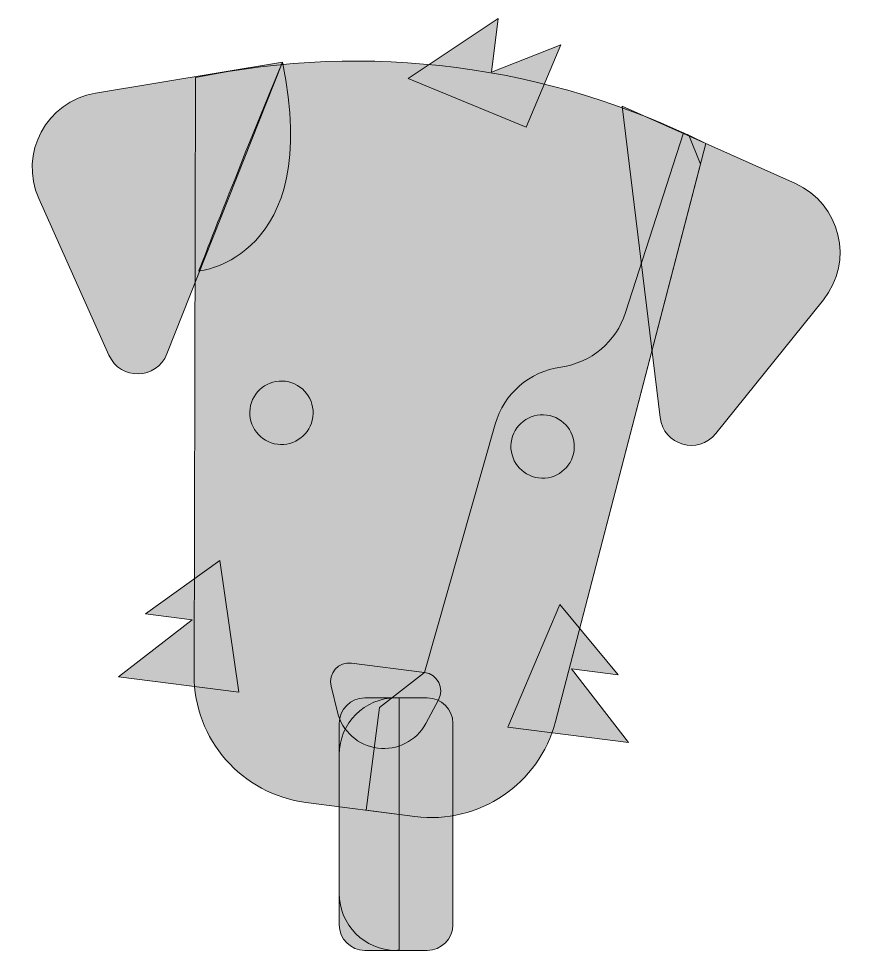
# Model space of a CAD drawing. Header units: inches. Extents: x 1.87 to 3.11, y -3.19 to -1.81.
import ezdxf

# ---------------------------------------------------------------- set-up
doc = ezdxf.new("R2010")
doc.units = ezdxf.units.IN
doc.header["$MEASUREMENT"] = 0
doc.layers.add('Layer 1', color=7, linetype='Continuous')

# ---------------------------------------------------------------- blocks, each defined once
blk = doc.blocks.new('block 2')
at = {"layer": 'Layer 1'}
h = blk.add_hatch(color=7, dxfattribs=at)
h.dxf.hatch_style = 2
edge = h.paths.add_edge_path()
edge.add_spline(control_points=[(2.4758, -3.1926), (2.4758, -3.1926), (2.383, -3.1926), (2.383, -3.1926), (2.362, -3.1926), (2.3449, -3.1756), (2.3449, -3.1545), (2.3449, -3.1545), (2.3449, -2.8556), (2.3449, -2.8556), (2.3449, -2.8346), (2.362, -2.8175), (2.383, -2.8175), (2.383, -2.8175), (2.4758, -2.8175), (2.4758, -2.8175), (2.4968, -2.8175), (2.5139, -2.8346), (2.5139, -2.8556), (2.5139, -2.8556), (2.5139, -3.1545), (2.5139, -3.1545), (2.5139, -3.1756), (2.4968, -3.1926), (2.4758, -3.1926)], knot_values=[0, 0, 0, 0, 1, 1, 1, 2, 2, 2, 3, 3, 3, 4, 4, 4, 5, 5, 5, 6, 6, 6, 7, 7, 7, 8, 8, 8, 8], degree=3, periodic=1)
h = blk.add_hatch(color=7, dxfattribs=at)
h.dxf.hatch_style = 2
edge = h.paths.add_edge_path()
edge.add_spline(control_points=[(2.434, -2.8177), (2.4324, -2.8177), (2.4309, -2.8175), (2.4294, -2.8175), (2.3828, -2.8175), (2.3449, -2.8553), (2.3449, -2.902), (2.3449, -2.902), (2.3449, -3.1081), (2.3449, -3.1081), (2.3449, -3.1548), (2.3828, -3.1926), (2.4294, -3.1926), (2.4309, -3.1926), (2.4324, -3.1925), (2.434, -3.1924), (2.434, -3.1924), (2.434, -2.8177), (2.434, -2.8177)], knot_values=[0, 0, 0, 0, 1, 1, 1, 2, 2, 2, 3, 3, 3, 4, 4, 4, 5, 5, 5, 6, 6, 6, 6], degree=3, periodic=1)
at = {"layer": 'Layer 1', "lineweight": 0}
for points, knots in [([(2.4758, -3.1926), (2.4758, -3.1926), (2.383, -3.1926), (2.383, -3.1926), (2.362, -3.1926), (2.3449, -3.1756), (2.3449, -3.1545), (2.3449, -3.1545), (2.3449, -2.8556), (2.3449, -2.8556), (2.3449, -2.8346), (2.362, -2.8175), (2.383, -2.8175), (2.383, -2.8175), (2.4758, -2.8175), (2.4758, -2.8175), (2.4968, -2.8175), (2.5139, -2.8346), (2.5139, -2.8556), (2.5139, -2.8556), (2.5139, -3.1545), (2.5139, -3.1545), (2.5139, -3.1756), (2.4968, -3.1926), (2.4758, -3.1926)], [0, 0, 0, 0, 1, 1, 1, 2, 2, 2, 3, 3, 3, 4, 4, 4, 5, 5, 5, 6, 6, 6, 7, 7, 7, 8, 8, 8, 8]), ([(2.434, -2.8177), (2.4324, -2.8177), (2.4309, -2.8175), (2.4294, -2.8175), (2.3828, -2.8175), (2.3449, -2.8553), (2.3449, -2.902), (2.3449, -2.902), (2.3449, -3.1081), (2.3449, -3.1081), (2.3449, -3.1548), (2.3828, -3.1926), (2.4294, -3.1926), (2.4309, -3.1926), (2.4324, -3.1925), (2.434, -3.1924), (2.434, -3.1924), (2.434, -2.8177), (2.434, -2.8177)], [0, 0, 0, 0, 1, 1, 1, 2, 2, 2, 3, 3, 3, 4, 4, 4, 5, 5, 5, 6, 6, 6, 6])]:
    blk.add_open_spline(points, degree=3, knots=knots, dxfattribs=at)
blk = doc.blocks.new('block 5')
at = {"layer": 'Layer 1'}
h = blk.add_hatch(color=1, dxfattribs=at)
h.dxf.hatch_style = 2
edge = h.paths.add_edge_path()
edge.add_spline(control_points=[(2.4574, -2.9938), (2.4574, -2.9938), (2.2955, -2.9729), (2.2955, -2.9729), (2.2003, -2.9606), (2.129, -2.8794), (2.1292, -2.7834), (2.1292, -2.7834), (2.1312, -1.8961), (2.1312, -1.8961), (2.1312, -1.8961), (2.1312, -1.8961), (2.1312, -1.8961), (2.3878, -1.8426), (2.655, -1.8771), (2.8896, -1.994), (2.8896, -1.994), (2.8896, -1.994), (2.8896, -1.994), (2.8896, -1.994), (2.6664, -2.8527), (2.6664, -2.8527), (2.6422, -2.9456), (2.5527, -3.0061), (2.4574, -2.9938)], knot_values=[0, 0, 0, 0, 1, 1, 1, 2, 2, 2, 3, 3, 3, 4, 4, 4, 5, 5, 5, 6, 6, 6, 7, 7, 7, 8, 8, 8, 8], degree=3, periodic=1)
h = blk.add_hatch(color=7, dxfattribs=at)
h.dxf.hatch_style = 2
edge = h.paths.add_edge_path()
edge.add_spline(control_points=[(2.2607, -1.8733), (2.2607, -1.8733), (1.9826, -1.9194), (1.9826, -1.9194), (1.91, -1.9314), (1.8685, -2.0088), (1.8985, -2.0759), (1.8985, -2.0759), (2.0027, -2.3085), (2.0027, -2.3085), (2.0196, -2.3463), (2.0737, -2.3452), (2.0889, -2.3066), (2.0889, -2.3066), (2.2607, -1.8733), (2.2607, -1.8733)], knot_values=[0, 0, 0, 0, 1, 1, 1, 2, 2, 2, 3, 3, 3, 4, 4, 4, 5, 5, 5, 5], degree=3, periodic=1)
h = blk.add_hatch(color=7, dxfattribs=at)
h.dxf.hatch_style = 2
edge = h.paths.add_edge_path()
edge.add_spline(control_points=[(2.7656, -1.9384), (2.7656, -1.9384), (3.0229, -2.0536), (3.0229, -2.0536), (3.09, -2.0836), (3.1106, -2.169), (3.0645, -2.2263), (3.0645, -2.2263), (2.9047, -2.4249), (2.9047, -2.4249), (2.8788, -2.4572), (2.8268, -2.4423), (2.8218, -2.4012), (2.8218, -2.4012), (2.7656, -1.9384), (2.7656, -1.9384)], knot_values=[0, 0, 0, 0, 1, 1, 1, 2, 2, 2, 3, 3, 3, 4, 4, 4, 5, 5, 5, 5], degree=3, periodic=1)
h = blk.add_hatch(color=7, dxfattribs=at)
h.dxf.hatch_style = 2
edge = h.paths.add_edge_path()
edge.add_spline(control_points=[(2.8644, -1.9818), (2.8618, -1.9806), (2.8591, -1.9794), (2.8565, -1.9782), (2.8565, -1.9782), (2.7705, -2.2453), (2.7705, -2.2453), (2.7566, -2.2885), (2.7192, -2.3199), (2.6743, -2.3262), (2.6279, -2.3326), (2.5897, -2.3658), (2.5768, -2.4108), (2.5768, -2.4108), (2.4716, -2.7798), (2.4716, -2.7798), (2.4716, -2.7798), (2.4048, -2.8319), (2.4048, -2.8319), (2.4048, -2.8319), (2.3851, -2.9845), (2.3851, -2.9845), (2.3851, -2.9845), (2.4574, -2.9938), (2.4574, -2.9938), (2.5527, -3.0061), (2.6422, -2.9456), (2.6664, -2.8527), (2.6664, -2.8527), (2.8817, -2.0246), (2.8817, -2.0246), (2.8817, -2.0246), (2.8644, -1.9818), (2.8644, -1.9818)], knot_values=[0, 0, 0, 0, 1, 1, 1, 2, 2, 2, 3, 3, 3, 4, 4, 4, 5, 5, 5, 6, 6, 6, 7, 7, 7, 8, 8, 8, 9, 9, 9, 10, 10, 10, 11, 11, 11, 11], degree=3, periodic=1)
at = {"layer": 'Layer 1', "lineweight": 0}
for points, knots in [([(2.4574, -2.9938), (2.4574, -2.9938), (2.2955, -2.9729), (2.2955, -2.9729), (2.2003, -2.9606), (2.129, -2.8794), (2.1292, -2.7834), (2.1292, -2.7834), (2.1312, -1.8961), (2.1312, -1.8961), (2.1312, -1.8961), (2.1312, -1.8961), (2.1312, -1.8961), (2.3878, -1.8426), (2.655, -1.8771), (2.8896, -1.994), (2.8896, -1.994), (2.8896, -1.994), (2.8896, -1.994), (2.8896, -1.994), (2.6664, -2.8527), (2.6664, -2.8527), (2.6422, -2.9456), (2.5527, -3.0061), (2.4574, -2.9938)], [0, 0, 0, 0, 1, 1, 1, 2, 2, 2, 3, 3, 3, 4, 4, 4, 5, 5, 5, 6, 6, 6, 7, 7, 7, 8, 8, 8, 8]), ([(2.2607, -1.8733), (2.2607, -1.8733), (1.9826, -1.9194), (1.9826, -1.9194), (1.91, -1.9314), (1.8685, -2.0088), (1.8985, -2.0759), (1.8985, -2.0759), (2.0027, -2.3085), (2.0027, -2.3085), (2.0196, -2.3463), (2.0737, -2.3452), (2.0889, -2.3066), (2.0889, -2.3066), (2.2607, -1.8733), (2.2607, -1.8733)], [0, 0, 0, 0, 1, 1, 1, 2, 2, 2, 3, 3, 3, 4, 4, 4, 5, 5, 5, 5]), ([(2.7656, -1.9384), (2.7656, -1.9384), (3.0229, -2.0536), (3.0229, -2.0536), (3.09, -2.0836), (3.1106, -2.169), (3.0645, -2.2263), (3.0645, -2.2263), (2.9047, -2.4249), (2.9047, -2.4249), (2.8788, -2.4572), (2.8268, -2.4423), (2.8218, -2.4012), (2.8218, -2.4012), (2.7656, -1.9384), (2.7656, -1.9384)], [0, 0, 0, 0, 1, 1, 1, 2, 2, 2, 3, 3, 3, 4, 4, 4, 5, 5, 5, 5]), ([(2.8644, -1.9818), (2.8618, -1.9806), (2.8591, -1.9794), (2.8565, -1.9782), (2.8565, -1.9782), (2.7705, -2.2453), (2.7705, -2.2453), (2.7566, -2.2885), (2.7192, -2.3199), (2.6743, -2.3262), (2.6279, -2.3326), (2.5897, -2.3658), (2.5768, -2.4108), (2.5768, -2.4108), (2.4716, -2.7798), (2.4716, -2.7798), (2.4716, -2.7798), (2.4048, -2.8319), (2.4048, -2.8319), (2.4048, -2.8319), (2.3851, -2.9845), (2.3851, -2.9845), (2.3851, -2.9845), (2.4574, -2.9938), (2.4574, -2.9938), (2.5527, -3.0061), (2.6422, -2.9456), (2.6664, -2.8527), (2.6664, -2.8527), (2.8817, -2.0246), (2.8817, -2.0246), (2.8817, -2.0246), (2.8644, -1.9818), (2.8644, -1.9818)], [0, 0, 0, 0, 1, 1, 1, 2, 2, 2, 3, 3, 3, 4, 4, 4, 5, 5, 5, 6, 6, 6, 7, 7, 7, 8, 8, 8, 9, 9, 9, 10, 10, 10, 11, 11, 11, 11])]:
    blk.add_open_spline(points, degree=3, knots=knots, dxfattribs=at)
blk = doc.blocks.new('block 4')
at = {"layer": 'Layer 1'}
h = blk.add_hatch(color=7, dxfattribs=at)
h.dxf.hatch_style = 2
h.paths.add_polyline_path([(2.4474, -1.8973), (2.5814, -1.8085), (2.5712, -1.8879), (2.6745, -1.8473), (2.623, -1.97)])
h = blk.add_hatch(color=7, dxfattribs=at)
h.dxf.hatch_style = 2
edge = h.paths.add_edge_path()
edge.add_spline(control_points=[(2.1362, -2.1836), (2.1362, -2.1836), (2.3208, -2.1654), (2.2607, -1.8733), (2.2033, -2.0094), (2.1362, -2.1836), (2.1362, -2.1836)], knot_values=[0, 0, 0, 0, 1, 1, 1, 2, 2, 2, 2], degree=3, periodic=1)
h = blk.add_hatch(color=7, dxfattribs=at)
h.dxf.hatch_style = 2
edge = h.paths.add_edge_path()
edge.add_spline(control_points=[(2.3058, -2.4001), (2.3025, -2.4259), (2.2789, -2.4441), (2.2531, -2.4408), (2.2273, -2.4374), (2.2091, -2.4138), (2.2124, -2.388), (2.2157, -2.3622), (2.2393, -2.344), (2.2651, -2.3473), (2.2909, -2.3507), (2.3091, -2.3743), (2.3058, -2.4001)], knot_values=[0, 0, 0, 0, 1, 1, 1, 2, 2, 2, 3, 3, 3, 4, 4, 4, 4], degree=3, periodic=1)
h = blk.add_hatch(color=7, dxfattribs=at)
h.dxf.hatch_style = 2
edge = h.paths.add_edge_path()
edge.add_spline(control_points=[(2.694, -2.4502), (2.6906, -2.476), (2.667, -2.4942), (2.6412, -2.4908), (2.6154, -2.4875), (2.5972, -2.4639), (2.6005, -2.4381), (2.6039, -2.4123), (2.6275, -2.3941), (2.6533, -2.3974), (2.6791, -2.4007), (2.6973, -2.4244), (2.694, -2.4502)], knot_values=[0, 0, 0, 0, 1, 1, 1, 2, 2, 2, 3, 3, 3, 4, 4, 4, 4], degree=3, periodic=1)
h = blk.add_hatch(color=7, dxfattribs=at)
h.dxf.hatch_style = 2
edge = h.paths.add_edge_path()
edge.add_spline(control_points=[(2.4021, -2.8922), (2.4021, -2.8922), (2.4021, -2.8922), (2.4021, -2.8922), (2.3731, -2.8885), (2.3493, -2.8672), (2.3423, -2.8388), (2.3423, -2.8388), (2.3329, -2.8001), (2.3329, -2.8001), (2.3282, -2.7811), (2.3441, -2.7634), (2.3634, -2.7659), (2.3634, -2.7659), (2.4716, -2.7798), (2.4716, -2.7798), (2.491, -2.7823), (2.5018, -2.8035), (2.4925, -2.8207), (2.4925, -2.8207), (2.4735, -2.8557), (2.4735, -2.8557), (2.4596, -2.8814), (2.4312, -2.896), (2.4021, -2.8922)], knot_values=[0, 0, 0, 0, 1, 1, 1, 2, 2, 2, 3, 3, 3, 4, 4, 4, 5, 5, 5, 6, 6, 6, 7, 7, 7, 8, 8, 8, 8], degree=3, periodic=1)
at = {"layer": 'Layer 1', "lineweight": 0}
blk.add_lwpolyline([(2.4474, -1.8973), (2.5814, -1.8085), (2.5712, -1.8879), (2.6745, -1.8473), (2.623, -1.97), (2.4474, -1.8973)], dxfattribs=at)
blk.add_open_spline([(2.1362, -2.1836), (2.1362, -2.1836), (2.3208, -2.1654), (2.2607, -1.8733), (2.2033, -2.0094), (2.1362, -2.1836), (2.1362, -2.1836)], degree=3, knots=[0, 0, 0, 0, 1, 1, 1, 2, 2, 2, 2], dxfattribs=at)
at = {"layer": 'Layer 1', "color": 7, "lineweight": 5}
for points, knots in [([(2.3058, -2.4001), (2.3025, -2.4259), (2.2789, -2.4441), (2.2531, -2.4408), (2.2273, -2.4374), (2.2091, -2.4138), (2.2124, -2.388), (2.2157, -2.3622), (2.2393, -2.344), (2.2651, -2.3473), (2.2909, -2.3507), (2.3091, -2.3743), (2.3058, -2.4001)], [0, 0, 0, 0, 1, 1, 1, 2, 2, 2, 3, 3, 3, 4, 4, 4, 4]), ([(2.694, -2.4502), (2.6906, -2.476), (2.667, -2.4942), (2.6412, -2.4908), (2.6154, -2.4875), (2.5972, -2.4639), (2.6005, -2.4381), (2.6039, -2.4123), (2.6275, -2.3941), (2.6533, -2.3974), (2.6791, -2.4007), (2.6973, -2.4244), (2.694, -2.4502)], [0, 0, 0, 0, 1, 1, 1, 2, 2, 2, 3, 3, 3, 4, 4, 4, 4]), ([(2.4021, -2.8922), (2.4021, -2.8922), (2.4021, -2.8922), (2.4021, -2.8922), (2.3731, -2.8885), (2.3493, -2.8672), (2.3423, -2.8388), (2.3423, -2.8388), (2.3329, -2.8001), (2.3329, -2.8001), (2.3282, -2.7811), (2.3441, -2.7634), (2.3634, -2.7659), (2.3634, -2.7659), (2.4716, -2.7798), (2.4716, -2.7798), (2.491, -2.7823), (2.5018, -2.8035), (2.4925, -2.8207), (2.4925, -2.8207), (2.4735, -2.8557), (2.4735, -2.8557), (2.4596, -2.8814), (2.4312, -2.896), (2.4021, -2.8922)], [0, 0, 0, 0, 1, 1, 1, 2, 2, 2, 3, 3, 3, 4, 4, 4, 5, 5, 5, 6, 6, 6, 7, 7, 7, 8, 8, 8, 8])]:
    blk.add_open_spline(points, degree=3, knots=knots, dxfattribs=at)
at = {"layer": 'Layer 1'}
blk.add_blockref('block 5', (0, 0), dxfattribs=at)
blk = doc.blocks.new('block 3')
at = {"layer": 'Layer 1'}
h = blk.add_hatch(color=7, dxfattribs=at)
h.dxf.hatch_style = 2
h.paths.add_polyline_path([(2.1677, -2.6134), (2.0572, -2.6928), (2.1262, -2.7017), (2.0167, -2.7862), (2.1959, -2.8093)])
h = blk.add_hatch(color=7, dxfattribs=at)
h.dxf.hatch_style = 2
h.paths.add_polyline_path([(2.6726, -2.6786), (2.7594, -2.7834), (2.6903, -2.7745), (2.7748, -2.884), (2.5956, -2.8609)])
at = {"layer": 'Layer 1', "lineweight": 0}
for points in [[(2.1677, -2.6134), (2.0572, -2.6928), (2.1262, -2.7017), (2.0167, -2.7862), (2.1959, -2.8093), (2.1677, -2.6134)], [(2.6726, -2.6786), (2.7594, -2.7834), (2.6903, -2.7745), (2.7748, -2.884), (2.5956, -2.8609), (2.6726, -2.6786)]]:
    blk.add_lwpolyline(points, dxfattribs=at)
at = {"layer": 'Layer 1'}
blk.add_blockref('block 4', (0, 0), dxfattribs=at)

msp = doc.modelspace()

# ---------------------------------------------------------------- block references
at = {"layer": 'Layer 1'}
for name in ['block 3', 'block 2']:
    msp.add_blockref(name, (0, 0), dxfattribs=at)

doc.saveas('drawing.dxf')
